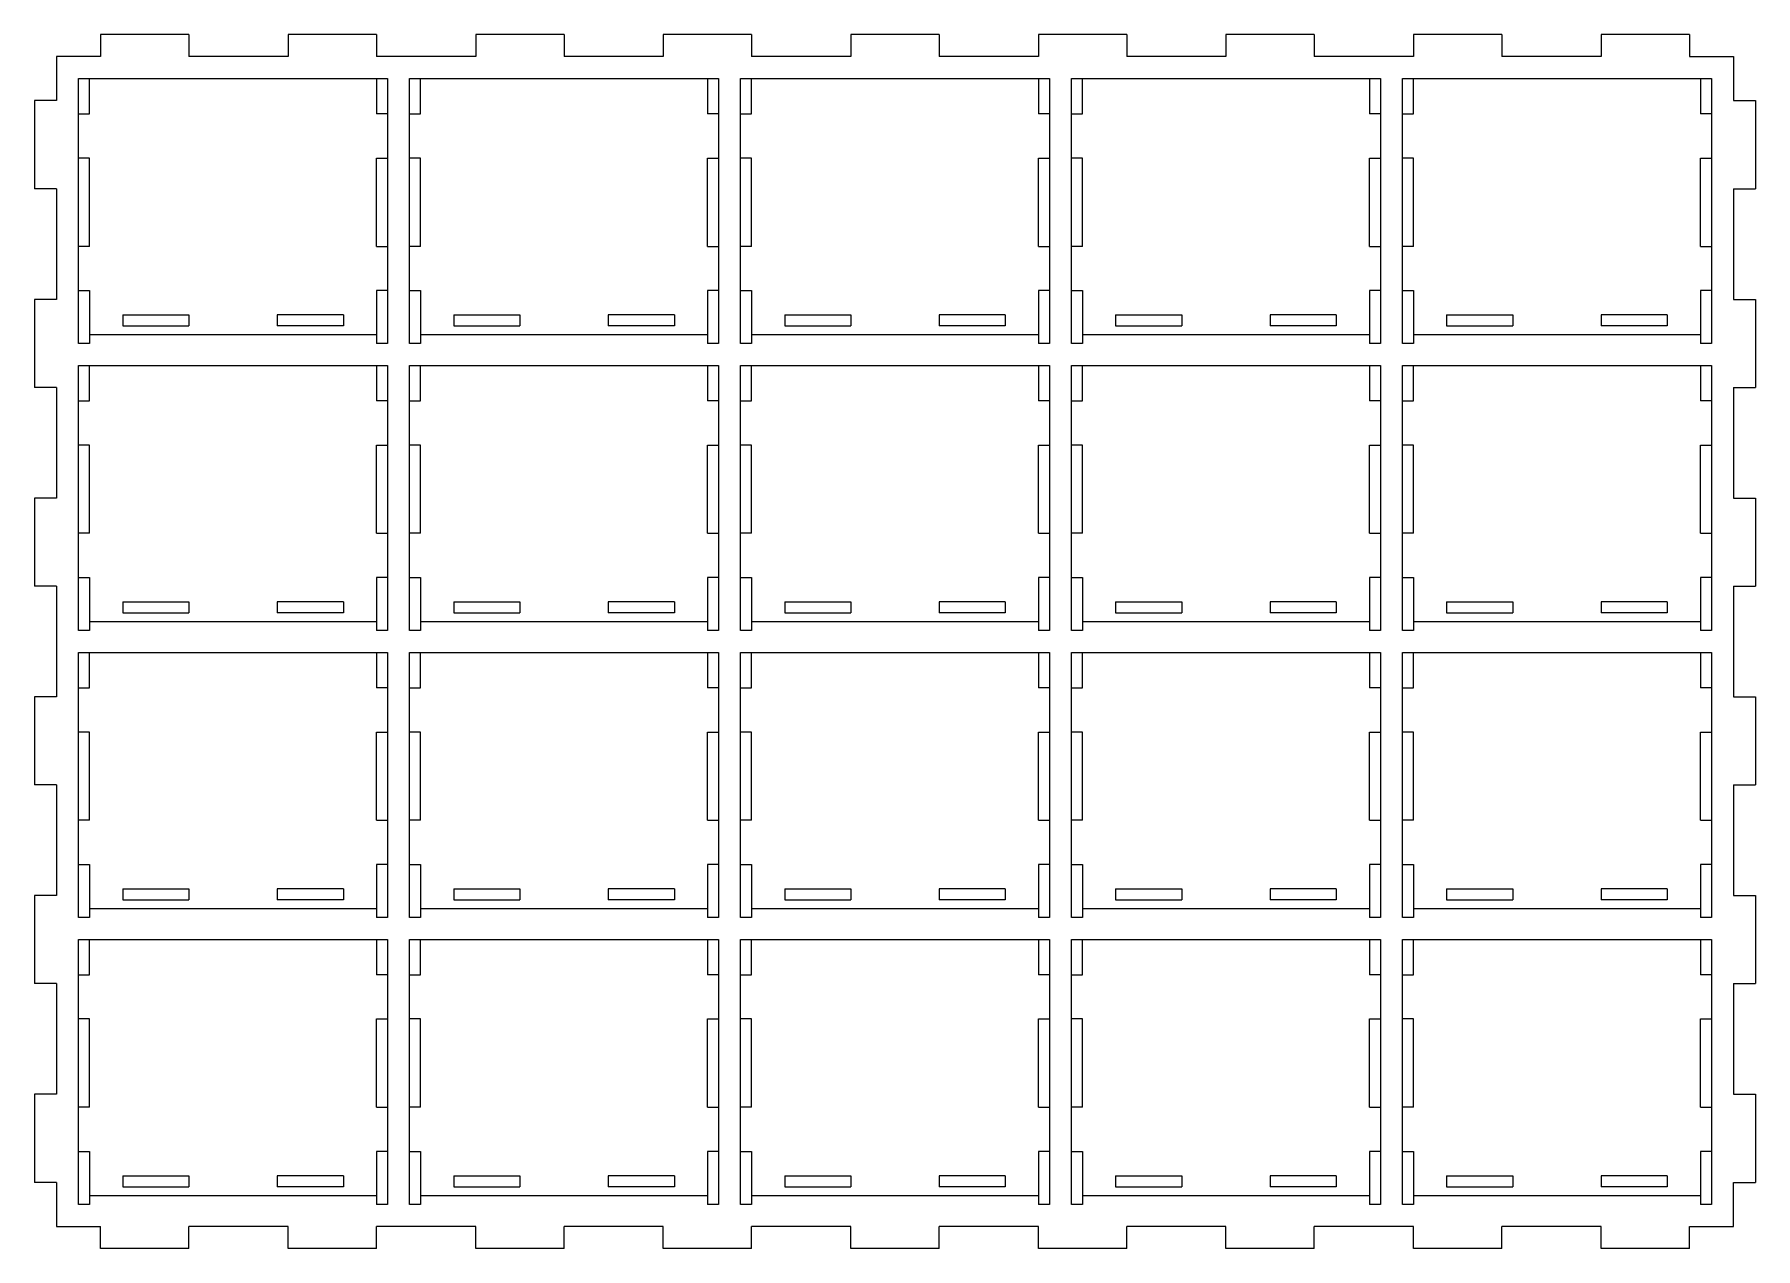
# Model space of a CAD drawing. Header units: millimetres. Extents: x -195 to 195, y -138 to 138.
import ezdxf

# ---------------------------------------------------------------- set-up
doc = ezdxf.new("R2010")
doc.units = ezdxf.units.MM

msp = doc.modelspace()

# ---------------------------------------------------------------- linework, layer by layer
at = {"color": 7, "linetype": 'Continuous', "lineweight": 25}
for p, q in [((-180, 137.5), (-180, 132.5)), ((-160, 137.5), (-180, 137.5)), ((-160, 137.5), (-160, 132.5)), ((-137.5, 137.5), (-137.5, 132.5)), ((-117.5, 137.5), (-137.5, 137.5)), ((-117.5, 137.5), (-117.5, 132.5)), ((-95, 137.5), (-95, 132.5)), ((-75, 137.5), (-95, 137.5)), ((-75, 137.5), (-75, 132.5)), ((-52.5, 137.5), (-52.5, 132.5)), ((-32.5, 137.5), (-52.5, 137.5)), ((-32.5, 137.5), (-32.5, 132.5)), ((-10, 137.5), (-10, 132.5)), ((10, 137.5), (-10, 137.5)), ((10, 137.5), (10, 132.5)), ((32.5, 137.5), (32.5, 132.5)), ((52.5, 137.5), (32.5, 137.5)), ((52.5, 137.5), (52.5, 132.5)), ((75, 137.5), (75, 132.5)), ((95, 137.5), (75, 137.5)), ((95, 137.5), (95, 132.5)), ((117.5, 137.5), (117.5, 132.5)), ((137.5, 137.5), (117.5, 137.5)), ((137.5, 137.5), (137.5, 132.5)), ((160, 137.5), (160, 132.5)), ((180, 137.5), (160, 137.5)), ((180, 137.5), (180, 132.5)), ((-190, 132.5), (-190, 122.5)), ((-180, 132.5), (-190, 132.5)), ((-137.5, 132.5), (-160, 132.5)), ((-95, 132.5), (-117.5, 132.5)), ((-52.5, 132.5), (-75, 132.5)), ((-10, 132.5), (-32.5, 132.5)), ((32.5, 132.5), (10, 132.5)), ((75, 132.5), (52.5, 132.5)), ((117.5, 132.5), (95, 132.5)), ((160, 132.5), (137.5, 132.5)), ((180, 132.5), (190, 132.5)), ((190, 132.5), (190, 122.5)), ((-185, 127.5), (-115, 127.5)), ((-185, 67.5), (-185, 127.5)), ((-182.5, 119.5), (-182.5, 127.5)), ((-117.5, 127.5), (-117.5, 119.5)), ((-115, 127.5), (-115, 67.5)), ((-110, 127.5), (-40, 127.5)), ((-110, 67.5), (-110, 127.5)), ((-107.5, 119.5), (-107.5, 127.5)), ((-42.5, 127.5), (-42.5, 119.5)), ((-40, 127.5), (-40, 67.5)), ((-35, 127.5), (35, 127.5)), ((-35, 67.5), (-35, 127.5)), ((-32.5, 119.5), (-32.5, 127.5)), ((32.5, 127.5), (32.5, 119.5)), ((35, 127.5), (35, 67.5)), ((40, 127.5), (110, 127.5)), ((40, 67.5), (40, 127.5)), ((42.5, 119.5), (42.5, 127.5)), ((107.5, 127.5), (107.5, 119.5)), ((110, 127.5), (110, 67.5)), ((115, 67.5), (115, 127.5)), ((115, 127.5), (185, 127.5)), ((117.5, 119.5), (117.5, 127.5)), ((182.5, 127.5), (182.5, 119.5)), ((185, 127.5), (185, 67.5)), ((-195, 122.5), (-195, 102.5)), ((-190, 122.5), (-195, 122.5)), ((190, 122.5), (195, 122.5)), ((195, 122.5), (195, 102.5)), ((-185, 119.5), (-182.5, 119.5)), ((-115, 119.5), (-117.5, 119.5)), ((-110, 119.5), (-107.5, 119.5)), ((-40, 119.5), (-42.5, 119.5)), ((-35, 119.5), (-32.5, 119.5)), ((35, 119.5), (32.5, 119.5)), ((40, 119.5), (42.5, 119.5)), ((110, 119.5), (107.5, 119.5)), ((115, 119.5), (117.5, 119.5)), ((185, 119.5), (182.5, 119.5)), ((-182.5, 109.5), (-185, 109.5)), ((-182.5, 89.5), (-182.5, 109.5)), ((-117.5, 109.5), (-115, 109.5)), ((-117.5, 89.5), (-117.5, 109.5)), ((-107.5, 109.5), (-110, 109.5)), ((-107.5, 89.5), (-107.5, 109.5)), ((-42.5, 109.5), (-40, 109.5)), ((-42.5, 89.5), (-42.5, 109.5)), ((-32.5, 109.5), (-35, 109.5)), ((-32.5, 89.5), (-32.5, 109.5)), ((32.5, 109.5), (35, 109.5)), ((32.5, 89.5), (32.5, 109.5)), ((42.5, 109.5), (40, 109.5)), ((42.5, 89.5), (42.5, 109.5)), ((107.5, 109.5), (110, 109.5)), ((107.5, 89.5), (107.5, 109.5)), ((117.5, 109.5), (115, 109.5)), ((117.5, 89.5), (117.5, 109.5)), ((182.5, 109.5), (185, 109.5)), ((182.5, 89.5), (182.5, 109.5)), ((-190, 102.5), (-195, 102.5)), ((-190, 102.5), (-190, 77.5)), ((190, 102.5), (195, 102.5)), ((190, 102.5), (190, 77.5)), ((-182.5, 89.5), (-185, 89.5)), ((-117.5, 89.5), (-115, 89.5)), ((-107.5, 89.5), (-110, 89.5)), ((-42.5, 89.5), (-40, 89.5)), ((-32.5, 89.5), (-35, 89.5)), ((32.5, 89.5), (35, 89.5)), ((42.5, 89.5), (40, 89.5)), ((107.5, 89.5), (110, 89.5)), ((117.5, 89.5), (115, 89.5)), ((182.5, 89.5), (185, 89.5)), ((-185, 79.5), (-182.5, 79.5)), ((-182.5, 79.5), (-182.5, 67.5)), ((-115, 79.5), (-117.5, 79.5)), ((-117.5, 79.5), (-117.5, 67.5)), ((-110, 79.5), (-107.5, 79.5)), ((-107.5, 79.5), (-107.5, 67.5)), ((-40, 79.5), (-42.5, 79.5)), ((-42.5, 79.5), (-42.5, 67.5)), ((-35, 79.5), (-32.5, 79.5)), ((-32.5, 79.5), (-32.5, 67.5)), ((35, 79.5), (32.5, 79.5)), ((32.5, 79.5), (32.5, 67.5)), ((40, 79.5), (42.5, 79.5)), ((42.5, 79.5), (42.5, 67.5)), ((110, 79.5), (107.5, 79.5)), ((107.5, 79.5), (107.5, 67.5)), ((115, 79.5), (117.5, 79.5)), ((117.5, 79.5), (117.5, 67.5)), ((185, 79.5), (182.5, 79.5)), ((182.5, 79.5), (182.5, 67.5)), ((-195, 77.5), (-195, 57.5)), ((-190, 77.5), (-195, 77.5)), ((190, 77.5), (195, 77.5)), ((195, 77.5), (195, 57.5)), ((-175, 74), (-160, 74)), ((-175, 74), (-175, 71.5)), ((-175, 71.5), (-160, 71.5)), ((-160, 74), (-160, 71.5)), ((-140, 74), (-140, 71.5)), ((-125, 74), (-140, 74)), ((-125, 71.5), (-140, 71.5)), ((-125, 74), (-125, 71.5)), ((-100, 74), (-85, 74)), ((-100, 74), (-100, 71.5)), ((-100, 71.5), (-85, 71.5)), ((-85, 74), (-85, 71.5)), ((-65, 74), (-65, 71.5)), ((-50, 74), (-65, 74)), ((-50, 71.5), (-65, 71.5)), ((-50, 74), (-50, 71.5)), ((-25, 74), (-10, 74)), ((-25, 74), (-25, 71.5)), ((-25, 71.5), (-10, 71.5)), ((-10, 74), (-10, 71.5)), ((10, 74), (10, 71.5)), ((25, 74), (10, 74)), ((25, 71.5), (10, 71.5)), ((25, 74), (25, 71.5)), ((50, 74), (65, 74)), ((50, 74), (50, 71.5)), ((50, 71.5), (65, 71.5)), ((65, 74), (65, 71.5)), ((85, 74), (85, 71.5)), ((100, 74), (85, 74)), ((100, 71.5), (85, 71.5)), ((100, 74), (100, 71.5)), ((125, 74), (125, 71.5)), ((125, 74), (140, 74)), ((125, 71.5), (140, 71.5)), ((140, 74), (140, 71.5)), ((160, 74), (160, 71.5)), ((175, 74), (160, 74)), ((175, 71.5), (160, 71.5)), ((175, 74), (175, 71.5)), ((-182.5, 67.5), (-185, 67.5)), ((-182.5, 69.5), (-117.5, 69.5)), ((-115, 67.5), (-117.5, 67.5)), ((-107.5, 67.5), (-110, 67.5)), ((-107.5, 69.5), (-42.5, 69.5)), ((-40, 67.5), (-42.5, 67.5)), ((-32.5, 67.5), (-35, 67.5)), ((-32.5, 69.5), (32.5, 69.5)), ((35, 67.5), (32.5, 67.5)), ((42.5, 67.5), (40, 67.5)), ((42.5, 69.5), (107.5, 69.5)), ((110, 67.5), (107.5, 67.5)), ((117.5, 67.5), (115, 67.5)), ((117.5, 69.5), (182.5, 69.5)), ((185, 67.5), (182.5, 67.5)), ((-185, 62.5), (-115, 62.5)), ((-185, 2.5), (-185, 62.5)), ((-182.5, 54.5), (-182.5, 62.5)), ((-117.5, 62.5), (-117.5, 54.5)), ((-115, 62.5), (-115, 2.5)), ((-110, 62.5), (-40, 62.5)), ((-110, 2.5), (-110, 62.5)), ((-107.5, 54.5), (-107.5, 62.5)), ((-42.5, 62.5), (-42.5, 54.5)), ((-40, 62.5), (-40, 2.5)), ((-35, 62.5), (35, 62.5)), ((-35, 2.5), (-35, 62.5)), ((-32.5, 54.5), (-32.5, 62.5)), ((32.5, 62.5), (32.5, 54.5)), ((35, 62.5), (35, 2.5)), ((40, 62.5), (110, 62.5)), ((40, 2.5), (40, 62.5)), ((42.5, 54.5), (42.5, 62.5)), ((107.5, 62.5), (107.5, 54.5)), ((110, 62.5), (110, 2.5)), ((115, 62.5), (185, 62.5)), ((115, 2.5), (115, 62.5)), ((117.5, 54.5), (117.5, 62.5)), ((182.5, 62.5), (182.5, 54.5)), ((185, 62.5), (185, 2.5)), ((-190, 57.5), (-195, 57.5)), ((-190, 57.5), (-190, 32.5)), ((190, 57.5), (195, 57.5)), ((190, 57.5), (190, 32.5)), ((-185, 54.5), (-182.5, 54.5)), ((-115, 54.5), (-117.5, 54.5)), ((-110, 54.5), (-107.5, 54.5)), ((-40, 54.5), (-42.5, 54.5)), ((-35, 54.5), (-32.5, 54.5)), ((35, 54.5), (32.5, 54.5)), ((40, 54.5), (42.5, 54.5)), ((110, 54.5), (107.5, 54.5)), ((115, 54.5), (117.5, 54.5)), ((185, 54.5), (182.5, 54.5)), ((-182.5, 44.5), (-185, 44.5)), ((-182.5, 24.5), (-182.5, 44.5)), ((-117.5, 44.5), (-115, 44.5)), ((-117.5, 24.5), (-117.5, 44.5)), ((-107.5, 44.5), (-110, 44.5)), ((-107.5, 24.5), (-107.5, 44.5)), ((-42.5, 44.5), (-40, 44.5)), ((-42.5, 24.5), (-42.5, 44.5)), ((-32.5, 44.5), (-35, 44.5)), ((-32.5, 24.5), (-32.5, 44.5)), ((32.5, 44.5), (35, 44.5)), ((32.5, 24.5), (32.5, 44.5)), ((42.5, 44.5), (40, 44.5)), ((42.5, 24.5), (42.5, 44.5)), ((107.5, 44.5), (110, 44.5)), ((107.5, 24.5), (107.5, 44.5)), ((117.5, 44.5), (115, 44.5)), ((117.5, 24.5), (117.5, 44.5)), ((182.5, 44.5), (185, 44.5)), ((182.5, 24.5), (182.5, 44.5)), ((-195, 32.5), (-195, 12.5)), ((-190, 32.5), (-195, 32.5)), ((190, 32.5), (195, 32.5)), ((195, 32.5), (195, 12.5)), ((-182.5, 24.5), (-185, 24.5)), ((-117.5, 24.5), (-115, 24.5)), ((-107.5, 24.5), (-110, 24.5)), ((-42.5, 24.5), (-40, 24.5)), ((-32.5, 24.5), (-35, 24.5)), ((32.5, 24.5), (35, 24.5)), ((42.5, 24.5), (40, 24.5)), ((107.5, 24.5), (110, 24.5)), ((117.5, 24.5), (115, 24.5)), ((182.5, 24.5), (185, 24.5)), ((-190, 12.5), (-195, 12.5)), ((-190, 12.5), (-190, -12.5)), ((-185, 14.5), (-182.5, 14.5)), ((-182.5, 14.5), (-182.5, 2.5)), ((-115, 14.5), (-117.5, 14.5)), ((-117.5, 14.5), (-117.5, 2.5)), ((-110, 14.5), (-107.5, 14.5)), ((-107.5, 14.5), (-107.5, 2.5)), ((-40, 14.5), (-42.5, 14.5)), ((-42.5, 14.5), (-42.5, 2.5)), ((-35, 14.5), (-32.5, 14.5)), ((-32.5, 14.5), (-32.5, 2.5)), ((35, 14.5), (32.5, 14.5)), ((32.5, 14.5), (32.5, 2.5)), ((40, 14.5), (42.5, 14.5)), ((42.5, 14.5), (42.5, 2.5)), ((110, 14.5), (107.5, 14.5)), ((107.5, 14.5), (107.5, 2.5)), ((115, 14.5), (117.5, 14.5)), ((117.5, 14.5), (117.5, 2.5)), ((185, 14.5), (182.5, 14.5)), ((182.5, 14.5), (182.5, 2.5)), ((190, 12.5), (195, 12.5)), ((190, 12.5), (190, -12.5)), ((-175, 9), (-160, 9)), ((-175, 9), (-175, 6.5)), ((-160, 9), (-160, 6.5)), ((-140, 9), (-140, 6.5)), ((-125, 9), (-140, 9)), ((-125, 9), (-125, 6.5)), ((-100, 9), (-85, 9)), ((-100, 9), (-100, 6.5)), ((-85, 9), (-85, 6.5)), ((-65, 9), (-65, 6.5)), ((-50, 9), (-65, 9)), ((-50, 9), (-50, 6.5)), ((-25, 9), (-10, 9)), ((-25, 9), (-25, 6.5)), ((-10, 9), (-10, 6.5)), ((10, 9), (10, 6.5)), ((25, 9), (10, 9)), ((25, 9), (25, 6.5)), ((50, 9), (65, 9)), ((50, 9), (50, 6.5)), ((65, 9), (65, 6.5)), ((85, 9), (85, 6.5)), ((100, 9), (85, 9)), ((100, 9), (100, 6.5)), ((125, 9), (140, 9)), ((125, 9), (125, 6.5)), ((140, 9), (140, 6.5)), ((160, 9), (160, 6.5)), ((175, 9), (160, 9)), ((175, 9), (175, 6.5)), ((-182.5, 4.5), (-117.5, 4.5)), ((-175, 6.5), (-160, 6.5)), ((-125, 6.5), (-140, 6.5)), ((-107.5, 4.5), (-42.5, 4.5)), ((-100, 6.5), (-85, 6.5)), ((-50, 6.5), (-65, 6.5)), ((-32.5, 4.5), (32.5, 4.5)), ((-25, 6.5), (-10, 6.5)), ((25, 6.5), (10, 6.5)), ((42.5, 4.5), (107.5, 4.5)), ((50, 6.5), (65, 6.5)), ((100, 6.5), (85, 6.5)), ((117.5, 4.5), (182.5, 4.5)), ((125, 6.5), (140, 6.5)), ((175, 6.5), (160, 6.5)), ((-182.5, 2.5), (-185, 2.5)), ((-115, 2.5), (-117.5, 2.5)), ((-107.5, 2.5), (-110, 2.5)), ((-40, 2.5), (-42.5, 2.5)), ((-32.5, 2.5), (-35, 2.5)), ((35, 2.5), (32.5, 2.5)), ((42.5, 2.5), (40, 2.5)), ((110, 2.5), (107.5, 2.5)), ((117.5, 2.5), (115, 2.5)), ((185, 2.5), (182.5, 2.5)), ((-185, -2.5), (-115, -2.5)), ((-185, -62.5), (-185, -2.5)), ((-182.5, -10.5), (-182.5, -2.5)), ((-117.5, -2.5), (-117.5, -10.5)), ((-115, -2.5), (-115, -62.5)), ((-110, -2.5), (-40, -2.5)), ((-110, -62.5), (-110, -2.5)), ((-107.5, -10.5), (-107.5, -2.5)), ((-42.5, -2.5), (-42.5, -10.5)), ((-40, -2.5), (-40, -62.5)), ((-35, -2.5), (35, -2.5)), ((-35, -62.5), (-35, -2.5)), ((-32.5, -10.5), (-32.5, -2.5)), ((32.5, -2.5), (32.5, -10.5)), ((35, -2.5), (35, -62.5)), ((40, -2.5), (110, -2.5)), ((40, -62.5), (40, -2.5)), ((42.5, -10.5), (42.5, -2.5)), ((107.5, -2.5), (107.5, -10.5)), ((110, -2.5), (110, -62.5)), ((115, -2.5), (185, -2.5)), ((115, -62.5), (115, -2.5)), ((117.5, -10.5), (117.5, -2.5)), ((182.5, -2.5), (182.5, -10.5)), ((185, -2.5), (185, -62.5)), ((-185, -10.5), (-182.5, -10.5)), ((-115, -10.5), (-117.5, -10.5)), ((-110, -10.5), (-107.5, -10.5)), ((-40, -10.5), (-42.5, -10.5)), ((-35, -10.5), (-32.5, -10.5)), ((35, -10.5), (32.5, -10.5)), ((40, -10.5), (42.5, -10.5)), ((110, -10.5), (107.5, -10.5)), ((115, -10.5), (117.5, -10.5)), ((185, -10.5), (182.5, -10.5)), ((-195, -12.5), (-195, -32.5)), ((-190, -12.5), (-195, -12.5)), ((190, -12.5), (195, -12.5)), ((195, -12.5), (195, -32.5)), ((-182.5, -20.5), (-185, -20.5)), ((-182.5, -40.5), (-182.5, -20.5)), ((-117.5, -20.5), (-115, -20.5)), ((-117.5, -40.5), (-117.5, -20.5)), ((-107.5, -20.5), (-110, -20.5)), ((-107.5, -40.5), (-107.5, -20.5)), ((-42.5, -20.5), (-40, -20.5)), ((-42.5, -40.5), (-42.5, -20.5)), ((-32.5, -20.5), (-35, -20.5)), ((-32.5, -40.5), (-32.5, -20.5)), ((32.5, -20.5), (35, -20.5)), ((32.5, -40.5), (32.5, -20.5)), ((42.5, -20.5), (40, -20.5)), ((42.5, -40.5), (42.5, -20.5)), ((107.5, -20.5), (110, -20.5)), ((107.5, -40.5), (107.5, -20.5)), ((117.5, -20.5), (115, -20.5)), ((117.5, -40.5), (117.5, -20.5)), ((182.5, -20.5), (185, -20.5)), ((182.5, -40.5), (182.5, -20.5)), ((-190, -32.5), (-195, -32.5)), ((-190, -32.5), (-190, -57.5)), ((190, -32.5), (190, -57.5)), ((190, -32.5), (195, -32.5)), ((-182.5, -40.5), (-185, -40.5)), ((-117.5, -40.5), (-115, -40.5)), ((-107.5, -40.5), (-110, -40.5)), ((-42.5, -40.5), (-40, -40.5)), ((-32.5, -40.5), (-35, -40.5)), ((32.5, -40.5), (35, -40.5)), ((42.5, -40.5), (40, -40.5)), ((107.5, -40.5), (110, -40.5)), ((117.5, -40.5), (115, -40.5)), ((182.5, -40.5), (185, -40.5)), ((-185, -50.5), (-182.5, -50.5)), ((-182.5, -50.5), (-182.5, -62.5)), ((-115, -50.5), (-117.5, -50.5)), ((-117.5, -50.5), (-117.5, -62.5)), ((-110, -50.5), (-107.5, -50.5)), ((-107.5, -50.5), (-107.5, -62.5)), ((-40, -50.5), (-42.5, -50.5)), ((-42.5, -50.5), (-42.5, -62.5)), ((-35, -50.5), (-32.5, -50.5)), ((-32.5, -50.5), (-32.5, -62.5)), ((35, -50.5), (32.5, -50.5)), ((32.5, -50.5), (32.5, -62.5)), ((40, -50.5), (42.5, -50.5)), ((42.5, -50.5), (42.5, -62.5)), ((110, -50.5), (107.5, -50.5)), ((107.5, -50.5), (107.5, -62.5)), ((115, -50.5), (117.5, -50.5)), ((117.5, -50.5), (117.5, -62.5)), ((185, -50.5), (182.5, -50.5)), ((182.5, -50.5), (182.5, -62.5)), ((-195, -57.5), (-195, -77.5)), ((-190, -57.5), (-195, -57.5)), ((-175, -56), (-160, -56)), ((-175, -56), (-175, -58.5)), ((-175, -58.5), (-160, -58.5)), ((-160, -56), (-160, -58.5)), ((-140, -56), (-140, -58.5)), ((-125, -56), (-140, -56)), ((-125, -58.5), (-140, -58.5)), ((-125, -56), (-125, -58.5)), ((-100, -56), (-85, -56)), ((-100, -56), (-100, -58.5)), ((-100, -58.5), (-85, -58.5)), ((-85, -56), (-85, -58.5)), ((-65, -56), (-65, -58.5)), ((-50, -56), (-65, -56)), ((-50, -58.5), (-65, -58.5)), ((-50, -56), (-50, -58.5)), ((-25, -56), (-10, -56)), ((-25, -56), (-25, -58.5)), ((-25, -58.5), (-10, -58.5)), ((-10, -56), (-10, -58.5)), ((10, -56), (10, -58.5)), ((25, -56), (10, -56)), ((25, -58.5), (10, -58.5)), ((25, -56), (25, -58.5)), ((50, -56), (65, -56)), ((50, -56), (50, -58.5)), ((50, -58.5), (65, -58.5)), ((65, -56), (65, -58.5)), ((85, -56), (85, -58.5)), ((100, -56), (85, -56)), ((100, -58.5), (85, -58.5)), ((100, -56), (100, -58.5)), ((125, -56), (140, -56)), ((125, -56), (125, -58.5)), ((125, -58.5), (140, -58.5)), ((140, -56), (140, -58.5)), ((160, -56), (160, -58.5)), ((175, -56), (160, -56)), ((175, -58.5), (160, -58.5)), ((175, -56), (175, -58.5)), ((190, -57.5), (195, -57.5)), ((195, -57.5), (195, -77.5)), ((-182.5, -60.5), (-117.5, -60.5)), ((-107.5, -60.5), (-42.5, -60.5)), ((-32.5, -60.5), (32.5, -60.5)), ((42.5, -60.5), (107.5, -60.5)), ((117.5, -60.5), (182.5, -60.5)), ((-182.5, -62.5), (-185, -62.5)), ((-115, -62.5), (-117.5, -62.5)), ((-107.5, -62.5), (-110, -62.5)), ((-40, -62.5), (-42.5, -62.5)), ((-32.5, -62.5), (-35, -62.5)), ((35, -62.5), (32.5, -62.5)), ((42.5, -62.5), (40, -62.5)), ((110, -62.5), (107.5, -62.5)), ((117.5, -62.5), (115, -62.5)), ((185, -62.5), (182.5, -62.5)), ((-185, -67.5), (-115, -67.5)), ((-185, -127.5), (-185, -67.5)), ((-182.5, -75.5), (-182.5, -67.5)), ((-117.5, -67.5), (-117.5, -75.5)), ((-115, -67.5), (-115, -127.5)), ((-110, -67.5), (-40, -67.5)), ((-110, -127.5), (-110, -67.5)), ((-107.5, -75.5), (-107.5, -67.5)), ((-42.5, -67.5), (-42.5, -75.5)), ((-40, -67.5), (-40, -127.5)), ((-35, -67.5), (35, -67.5)), ((-35, -127.5), (-35, -67.5)), ((-32.5, -75.5), (-32.5, -67.5)), ((32.5, -67.5), (32.5, -75.5)), ((35, -67.5), (35, -127.5)), ((40, -67.5), (110, -67.5)), ((40, -127.5), (40, -67.5)), ((42.5, -75.5), (42.5, -67.5)), ((107.5, -67.5), (107.5, -75.5)), ((110, -67.5), (110, -127.5)), ((115, -67.5), (185, -67.5)), ((115, -127.5), (115, -67.5)), ((117.5, -75.5), (117.5, -67.5)), ((182.5, -67.5), (182.5, -75.5)), ((185, -67.5), (185, -127.5)), ((-190, -77.5), (-195, -77.5)), ((-190, -77.5), (-190, -102.5)), ((-185, -75.5), (-182.5, -75.5)), ((-115, -75.5), (-117.5, -75.5)), ((-110, -75.5), (-107.5, -75.5)), ((-40, -75.5), (-42.5, -75.5)), ((-35, -75.5), (-32.5, -75.5)), ((35, -75.5), (32.5, -75.5)), ((40, -75.5), (42.5, -75.5)), ((110, -75.5), (107.5, -75.5)), ((115, -75.5), (117.5, -75.5)), ((185, -75.5), (182.5, -75.5)), ((190, -77.5), (195, -77.5)), ((190, -77.5), (190, -102.5)), ((-182.5, -85.5), (-185, -85.5)), ((-182.5, -105.5), (-182.5, -85.5)), ((-117.5, -85.5), (-115, -85.5)), ((-117.5, -105.5), (-117.5, -85.5)), ((-107.5, -85.5), (-110, -85.5)), ((-107.5, -105.5), (-107.5, -85.5)), ((-42.5, -85.5), (-40, -85.5)), ((-42.5, -105.5), (-42.5, -85.5)), ((-32.5, -85.5), (-35, -85.5)), ((-32.5, -105.5), (-32.5, -85.5)), ((32.5, -85.5), (35, -85.5)), ((32.5, -105.5), (32.5, -85.5)), ((42.5, -85.5), (40, -85.5)), ((42.5, -105.5), (42.5, -85.5)), ((107.5, -85.5), (110, -85.5)), ((107.5, -105.5), (107.5, -85.5)), ((117.5, -85.5), (115, -85.5)), ((117.5, -105.5), (117.5, -85.5)), ((182.5, -85.5), (185, -85.5)), ((182.5, -105.5), (182.5, -85.5)), ((-195, -102.5), (-195, -122.5)), ((-190, -102.5), (-195, -102.5)), ((190, -102.5), (195, -102.5)), ((195, -102.5), (195, -122.5)), ((-182.5, -105.5), (-185, -105.5)), ((-117.5, -105.5), (-115, -105.5)), ((-107.5, -105.5), (-110, -105.5)), ((-42.5, -105.5), (-40, -105.5)), ((-32.5, -105.5), (-35, -105.5)), ((32.5, -105.5), (35, -105.5)), ((42.5, -105.5), (40, -105.5)), ((107.5, -105.5), (110, -105.5)), ((117.5, -105.5), (115, -105.5)), ((182.5, -105.5), (185, -105.5)), ((-185, -115.5), (-182.5, -115.5)), ((-182.5, -115.5), (-182.5, -127.5)), ((-115, -115.5), (-117.5, -115.5)), ((-117.5, -115.5), (-117.5, -127.5)), ((-110, -115.5), (-107.5, -115.5)), ((-107.5, -115.5), (-107.5, -127.5)), ((-40, -115.5), (-42.5, -115.5)), ((-42.5, -115.5), (-42.5, -127.5)), ((-35, -115.5), (-32.5, -115.5)), ((-32.5, -115.5), (-32.5, -127.5)), ((35, -115.5), (32.5, -115.5)), ((32.5, -115.5), (32.5, -127.5)), ((40, -115.5), (42.5, -115.5)), ((42.5, -115.5), (42.5, -127.5)), ((110, -115.5), (107.5, -115.5)), ((107.5, -115.5), (107.5, -127.5)), ((115, -115.5), (117.5, -115.5)), ((117.5, -115.5), (117.5, -127.5)), ((185, -115.5), (182.5, -115.5)), ((182.5, -115.5), (182.5, -127.5)), ((-190, -122.5), (-195, -122.5)), ((-190, -122.5), (-190, -132.5)), ((-175, -121), (-160, -121)), ((-175, -121), (-175, -123.5)), ((-175, -123.5), (-160, -123.5)), ((-160, -121), (-160, -123.5)), ((-140, -121), (-140, -123.5)), ((-125, -121), (-140, -121)), ((-125, -123.5), (-140, -123.5)), ((-125, -121), (-125, -123.5)), ((-100, -121), (-85, -121)), ((-100, -121), (-100, -123.5)), ((-100, -123.5), (-85, -123.5)), ((-85, -121), (-85, -123.5)), ((-65, -121), (-65, -123.5)), ((-50, -121), (-65, -121)), ((-50, -123.5), (-65, -123.5)), ((-50, -121), (-50, -123.5)), ((-25, -121), (-10, -121)), ((-25, -121), (-25, -123.5)), ((-25, -123.5), (-10, -123.5)), ((-10, -121), (-10, -123.5)), ((10, -121), (10, -123.5)), ((25, -121), (10, -121)), ((25, -123.5), (10, -123.5)), ((25, -121), (25, -123.5)), ((50, -121), (65, -121)), ((50, -121), (50, -123.5)), ((50, -123.5), (65, -123.5)), ((65, -121), (65, -123.5)), ((85, -121), (85, -123.5)), ((100, -121), (85, -121)), ((100, -123.5), (85, -123.5)), ((100, -121), (100, -123.5)), ((125, -121), (140, -121)), ((125, -121), (125, -123.5)), ((125, -123.5), (140, -123.5)), ((140, -121), (140, -123.5)), ((160, -121), (160, -123.5)), ((175, -121), (160, -121)), ((175, -123.5), (160, -123.5)), ((175, -121), (175, -123.5)), ((190, -122.5), (195, -122.5)), ((190, -132.5), (190, -122.5)), ((-182.5, -127.5), (-185, -127.5)), ((-182.5, -125.5), (-117.5, -125.5)), ((-115, -127.5), (-117.5, -127.5)), ((-107.5, -127.5), (-110, -127.5)), ((-107.5, -125.5), (-42.5, -125.5)), ((-40, -127.5), (-42.5, -127.5)), ((-32.5, -127.5), (-35, -127.5)), ((-32.5, -125.5), (32.5, -125.5)), ((35, -127.5), (32.5, -127.5)), ((42.5, -127.5), (40, -127.5)), ((42.5, -125.5), (107.5, -125.5)), ((110, -127.5), (107.5, -127.5)), ((117.5, -127.5), (115, -127.5)), ((117.5, -125.5), (182.5, -125.5)), ((185, -127.5), (182.5, -127.5)), ((-190, -132.5), (-180, -132.5)), ((-180, -137.5), (-180, -132.5)), ((-137.5, -132.5), (-160, -132.5)), ((-160, -137.5), (-160, -132.5)), ((-137.5, -137.5), (-137.5, -132.5)), ((-95, -132.5), (-117.5, -132.5)), ((-117.5, -137.5), (-117.5, -132.5)), ((-95, -137.5), (-95, -132.5)), ((-52.5, -132.5), (-75, -132.5)), ((-75, -137.5), (-75, -132.5)), ((-52.5, -137.5), (-52.5, -132.5)), ((-32.5, -137.5), (-32.5, -132.5)), ((-10, -132.5), (-32.5, -132.5)), ((-10, -137.5), (-10, -132.5)), ((32.5, -132.5), (10, -132.5)), ((10, -137.5), (10, -132.5)), ((32.5, -137.5), (32.5, -132.5)), ((75, -132.5), (52.5, -132.5)), ((52.5, -137.5), (52.5, -132.5)), ((75, -137.5), (75, -132.5)), ((117.5, -132.5), (95, -132.5)), ((95, -137.5), (95, -132.5)), ((117.5, -137.5), (117.5, -132.5)), ((160, -132.5), (137.5, -132.5)), ((137.5, -137.5), (137.5, -132.5)), ((160, -137.5), (160, -132.5)), ((180, -132.5), (190, -132.5)), ((180, -137.5), (180, -132.5)), ((-160, -137.5), (-180, -137.5)), ((-117.5, -137.5), (-137.5, -137.5)), ((-75, -137.5), (-95, -137.5)), ((-32.5, -137.5), (-52.5, -137.5)), ((10, -137.5), (-10, -137.5)), ((52.5, -137.5), (32.5, -137.5)), ((95, -137.5), (75, -137.5)), ((137.5, -137.5), (117.5, -137.5)), ((180, -137.5), (160, -137.5))]:
    msp.add_line(p, q, dxfattribs=at)

doc.saveas('drawing.dxf')
